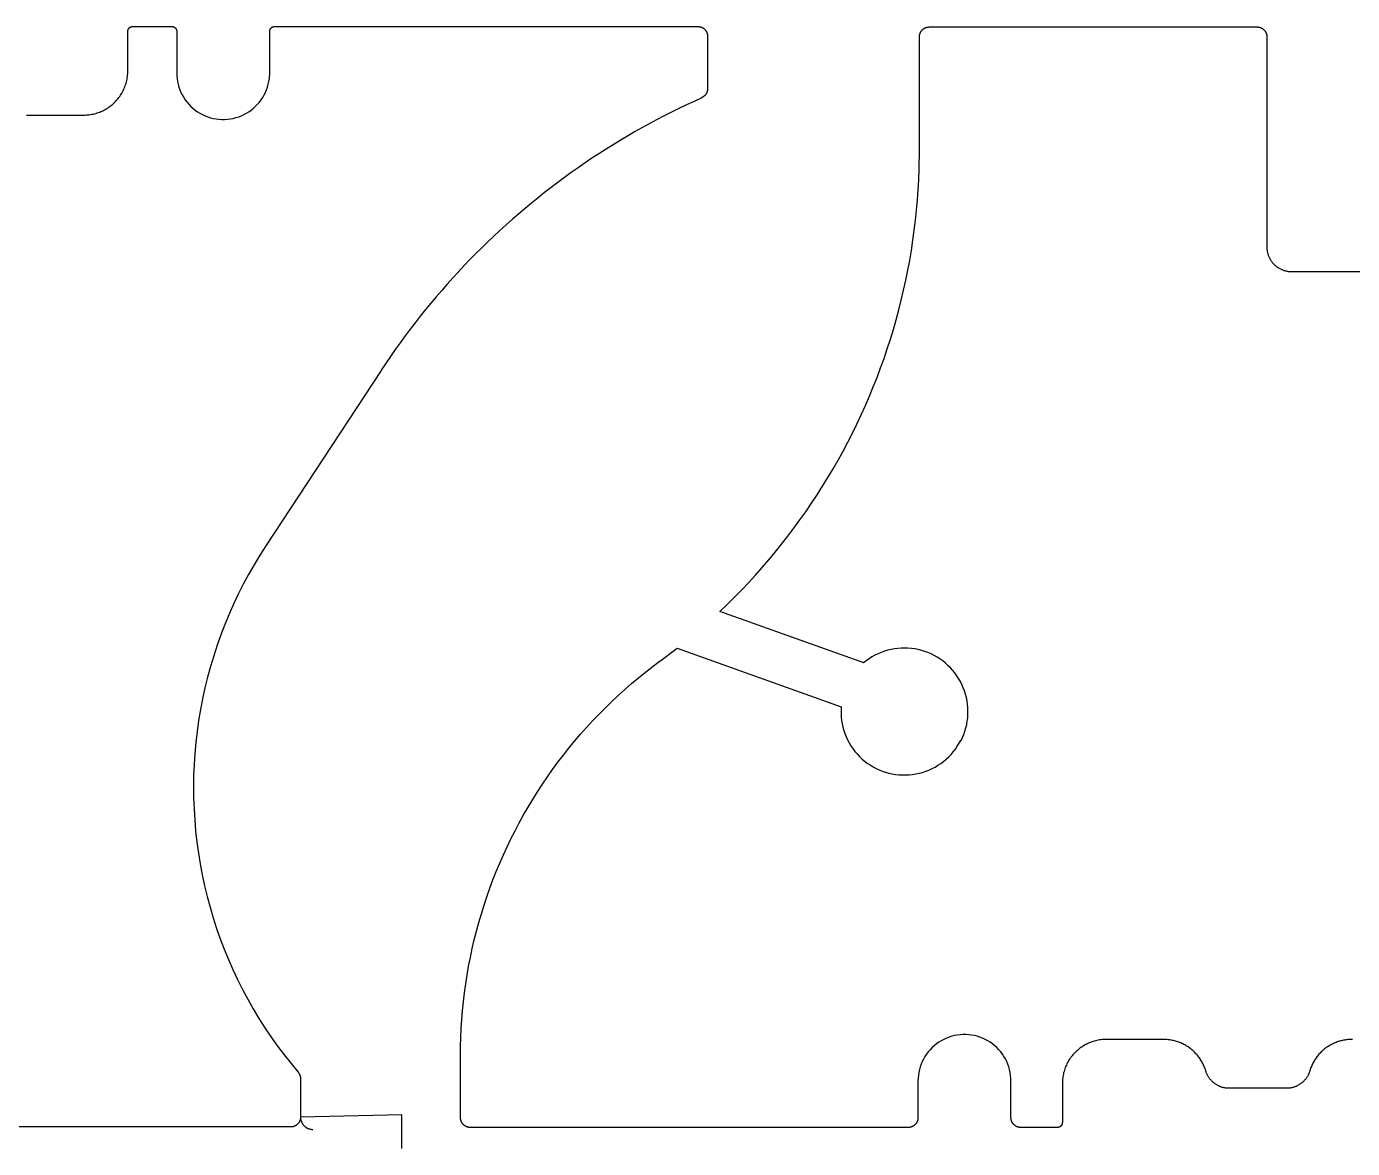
# Model space of a CAD drawing. Extents: x 15 to 3256, y 15 to 486.
# Drawn here: x 724.1 to 995.1, y 256.4 to 485.8 of the extents above; entities that cross this region are included whole.
import ezdxf

# ---------------------------------------------------------------- set-up
doc = ezdxf.new("R2010")
doc.units = 0

msp = doc.modelspace()

# ---------------------------------------------------------------- linework, layer by layer
at = {"layer": 'Layer 0', "color": 1}
for p, q in [((745.799988, 485.800018), (753.799988, 485.800018)), ((774.799988, 485.800018), (861.299988, 485.800018)), ((908.600037, 485.700012), (975.600037, 485.700012)), ((744.799988, 476.700012), (744.799988, 484.800018)), ((754.799988, 484.800018), (754.799988, 476.300018)), ((773.799988, 476.300018), (773.799988, 484.800018)), ((863.299988, 483.800018), (863.299988, 473.100006)), ((906.600037, 460.700012), (906.600037, 483.700012)), ((977.600037, 483.700012), (977.600037, 440.700012)), ((724.100037, 467.700012), (735.799988, 467.700012)), ((982.600037, 435.700012), (1024.599976, 435.700012)), ((796.600037, 415.5), (773, 379.600006)), ((895.200012, 355.700012), (865.799988, 366.200012)), ((853.5, 356), (857.100037, 358.700012)), ((857.100037, 358.700012), (890.600037, 346.700012)), ((956.5, 278.700012), (944.799988, 278.700012)), ((812.799988, 262.700012), (812.799988, 275.399994)), ((780.100037, 270.700012), (780.100037, 262.800018)), ((906.299988, 270.200012), (906.299988, 262.700012)), ((925.299988, 262.700012), (925.299988, 270.200012)), ((935.799988, 269.700012), (935.799988, 261.700012)), ((981.600037, 268.700012), (969.900024, 268.700012)), ((800.799988, 263.300018), (780.100037, 262.800018)), ((800.799988, 256.399994), (800.799988, 263.300018)), ((778.100037, 260.800018), (630.100037, 260.800018)), ((904.299988, 260.700012), (814.799988, 260.700012)), ((934.799988, 260.700012), (927.299988, 260.700012))]:
    msp.add_line(p, q, dxfattribs=at)
for points in [[(744.799988, 484.800018), (744.800476, 484.830811), (744.80188, 484.861572), (744.80426, 484.892273), (744.807556, 484.922913), (744.811829, 484.9534), (744.817017, 484.983765), (744.82312, 485.013947), (744.8302, 485.043945), (744.838135, 485.073669), (744.847046, 485.10318), (744.856812, 485.132385), (744.867493, 485.161255), (744.879089, 485.189789), (744.891541, 485.217987), (744.904846, 485.245758), (744.918945, 485.273102), (744.93396, 485.300018), (744.949768, 485.326447), (744.96637, 485.352386), (744.983765, 485.377777), (745.001953, 485.402649), (745.020935, 485.426941), (745.040588, 485.450623), (745.060974, 485.473724), (745.082092, 485.496155), (745.103882, 485.517944), (745.126282, 485.539032), (745.149353, 485.559418), (745.173035, 485.579102), (745.197327, 485.598022), (745.222229, 485.616211), (745.24762, 485.633606), (745.27356, 485.650238), (745.299988, 485.666046), (745.326904, 485.68103), (745.354248, 485.69519), (745.382019, 485.708496), (745.410217, 485.720917), (745.438721, 485.732483), (745.467651, 485.743164), (745.496826, 485.75296), (745.526306, 485.761841), (745.556091, 485.769806), (745.58606, 485.776855), (745.616211, 485.78299), (745.646606, 485.788177), (745.677124, 485.79245), (745.707703, 485.795746), (745.738403, 485.798126), (745.799988, 485.800018)], [(753.799988, 485.800018), (753.83075, 485.79953), (753.861511, 485.798126), (753.892212, 485.795746), (753.922791, 485.79245), (753.953308, 485.788208), (753.983643, 485.78302), (754.013794, 485.776886), (754.043762, 485.769867), (754.073486, 485.761902), (754.102966, 485.753021), (754.132141, 485.743256), (754.161011, 485.732574), (754.189514, 485.721039), (754.217712, 485.708588), (754.245483, 485.695313), (754.272827, 485.681183), (754.299683, 485.666199), (754.326111, 485.650421), (754.352051, 485.63382), (754.377441, 485.616455), (754.402283, 485.598297), (754.426575, 485.579376), (754.450256, 485.559723), (754.473328, 485.539337), (754.495789, 485.51828), (754.517517, 485.496521), (754.538635, 485.474121), (754.559021, 485.45105), (754.578735, 485.427399), (754.597656, 485.403137), (754.615845, 485.378296), (754.63324, 485.352905), (754.649841, 485.326996), (754.665649, 485.300598), (754.680664, 485.273712), (754.694824, 485.246399), (754.70813, 485.218628), (754.720581, 485.190491), (754.732178, 485.161987), (754.742859, 485.133118), (754.752686, 485.103943), (754.761597, 485.074493), (754.769592, 485.044769), (754.776672, 485.014801), (754.782776, 484.98465), (754.788025, 484.954315), (754.792297, 484.923828), (754.795654, 484.893219), (754.798035, 484.862549), (754.799988, 484.801025)], [(773.799988, 484.800018), (773.800476, 484.830811), (773.80188, 484.861572), (773.80426, 484.892273), (773.807556, 484.922913), (773.811829, 484.9534), (773.817017, 484.983765), (773.82312, 485.013947), (773.8302, 485.043945), (773.838135, 485.073669), (773.847046, 485.10318), (773.856812, 485.132385), (773.867493, 485.161255), (773.879089, 485.189789), (773.891541, 485.217987), (773.904846, 485.245758), (773.918945, 485.273102), (773.93396, 485.300018), (773.949768, 485.326447), (773.96637, 485.352386), (773.983765, 485.377777), (774.001953, 485.402649), (774.020935, 485.426941), (774.040588, 485.450623), (774.060974, 485.473724), (774.082092, 485.496155), (774.103882, 485.517944), (774.126282, 485.539032), (774.149353, 485.559418), (774.173035, 485.579102), (774.197327, 485.598022), (774.222229, 485.616211), (774.24762, 485.633606), (774.27356, 485.650238), (774.299988, 485.666046), (774.326904, 485.68103), (774.354248, 485.69519), (774.382019, 485.708496), (774.410217, 485.720917), (774.438721, 485.732483), (774.467651, 485.743164), (774.496826, 485.75296), (774.526306, 485.761841), (774.556091, 485.769806), (774.58606, 485.776855), (774.616211, 485.78299), (774.646606, 485.788177), (774.677124, 485.79245), (774.707703, 485.795746), (774.738403, 485.798126), (774.799988, 485.800018)], [(861.299988, 485.800018), (861.361511, 485.799072), (861.423035, 485.796234), (861.484436, 485.791504), (861.545593, 485.784882), (861.606567, 485.776367), (861.667236, 485.766022), (861.7276, 485.753784), (861.787537, 485.739685), (861.846985, 485.723755), (861.905945, 485.706024), (861.964294, 485.686462), (862.022034, 485.665131), (862.079102, 485.642029), (862.135376, 485.617188), (862.190918, 485.590607), (862.245605, 485.562347), (862.299377, 485.53241), (862.352234, 485.500824), (862.404114, 485.467651), (862.454895, 485.432861), (862.504578, 485.396545), (862.553162, 485.358734), (862.600525, 485.319427), (862.646667, 485.278687), (862.691528, 485.236542), (862.735107, 485.193024), (862.777283, 485.148193), (862.818054, 485.102081), (862.857422, 485.054749), (862.895325, 485.006226), (862.931702, 484.956573), (862.966492, 484.905792), (862.999756, 484.854004), (863.031372, 484.801178), (863.06134, 484.747437), (863.089661, 484.69278), (863.116333, 484.637268), (863.141235, 484.580963), (863.164368, 484.523926), (863.185791, 484.466217), (863.205383, 484.407867), (863.223206, 484.348938), (863.239197, 484.28949), (863.253296, 484.229584), (863.265625, 484.16925), (863.276062, 484.108582), (863.284607, 484.047638), (863.29126, 483.98645), (863.296082, 483.925079), (863.299988, 483.802032)], [(906.600037, 483.700012), (906.601013, 483.761597), (906.603821, 483.82312), (906.608582, 483.884552), (906.615173, 483.945801), (906.623718, 484.006805), (906.634094, 484.067505), (906.646362, 484.127869), (906.660461, 484.187836), (906.676392, 484.247345), (906.694153, 484.306305), (906.713745, 484.364716), (906.735107, 484.422485), (906.75824, 484.479584), (906.783081, 484.535919), (906.809692, 484.591492), (906.838013, 484.64621), (906.867981, 484.700012), (906.899597, 484.752869), (906.9328, 484.804749), (906.967651, 484.85556), (907.004028, 484.905273), (907.04187, 484.953857), (907.081238, 485.001251), (907.122009, 485.047394), (907.164185, 485.092285), (907.207764, 485.135834), (907.252625, 485.17804), (907.298828, 485.218811), (907.346191, 485.258179), (907.394775, 485.296051), (907.444458, 485.332397), (907.4953, 485.367218), (907.54718, 485.400452), (907.600037, 485.432068), (907.65387, 485.462036), (907.708557, 485.490326), (907.764099, 485.516937), (907.820435, 485.541809), (907.877563, 485.564941), (907.935303, 485.586334), (907.993713, 485.605896), (908.052734, 485.623657), (908.112183, 485.639618), (908.17218, 485.653717), (908.232544, 485.665955), (908.293274, 485.676331), (908.354248, 485.684845), (908.415466, 485.691467), (908.476929, 485.696228), (908.600037, 485.700012)], [(975.600037, 485.700012), (975.66156, 485.699066), (975.723083, 485.696228), (975.784485, 485.691498), (975.845642, 485.684875), (975.906616, 485.676361), (975.967285, 485.666016), (976.027649, 485.653778), (976.087585, 485.639679), (976.147034, 485.623749), (976.205994, 485.606018), (976.264343, 485.586456), (976.322083, 485.565125), (976.37915, 485.542023), (976.435425, 485.517181), (976.490967, 485.490601), (976.545654, 485.462341), (976.599426, 485.432404), (976.652283, 485.400818), (976.704163, 485.367645), (976.754944, 485.332855), (976.804626, 485.296539), (976.85321, 485.258728), (976.900574, 485.219421), (976.946716, 485.17868), (976.991577, 485.136536), (977.035156, 485.093018), (977.077332, 485.048187), (977.118103, 485.002075), (977.157471, 484.954742), (977.195374, 484.906219), (977.23175, 484.856567), (977.266541, 484.805786), (977.299805, 484.753998), (977.331421, 484.701172), (977.361389, 484.64743), (977.389709, 484.592773), (977.416382, 484.537262), (977.441284, 484.480957), (977.464417, 484.42392), (977.48584, 484.366211), (977.505432, 484.307861), (977.523254, 484.248932), (977.539246, 484.189484), (977.553345, 484.129578), (977.565674, 484.069244), (977.576111, 484.008575), (977.584656, 483.947632), (977.591309, 483.886444), (977.59613, 483.825073), (977.600037, 483.702026)], [(735.799988, 467.700012), (736.077332, 467.704285), (736.35437, 467.717102), (736.63092, 467.738464), (736.906677, 467.768311), (737.181396, 467.806671), (737.454773, 467.853455), (737.726563, 467.90863), (737.996582, 467.972198), (738.264465, 468.044006), (738.530029, 468.124054), (738.79303, 468.21228), (739.053162, 468.308533), (739.310181, 468.41275), (739.563904, 468.524872), (739.814026, 468.644714), (740.060303, 468.772247), (740.302612, 468.907288), (740.540588, 469.049744), (740.774048, 469.199432), (741.002808, 469.356293), (741.226685, 469.520081), (741.445313, 469.690735), (741.65863, 469.868011), (741.866394, 470.051788), (742.068359, 470.241882), (742.264404, 470.43811), (742.454285, 470.640259), (742.637817, 470.848206), (742.814941, 471.061676), (742.985352, 471.280518), (743.148926, 471.504517), (743.305542, 471.733429), (743.455017, 471.967072), (743.597229, 472.2052), (743.731995, 472.447601), (743.859314, 472.694061), (743.978882, 472.944305), (744.090759, 473.19812), (744.194702, 473.455261), (744.29071, 473.715485), (744.378662, 473.978546), (744.458435, 474.244171), (744.530029, 474.512146), (744.593262, 474.782196), (744.648193, 475.054077), (744.694702, 475.327515), (744.732788, 475.602234), (744.76239, 475.878021), (744.783447, 476.154602), (744.799988, 476.709015)], [(754.799988, 476.300018), (754.817993, 475.714996), (754.872009, 475.132202), (754.961853, 474.553833), (755.087097, 473.982117), (755.247314, 473.419189), (755.441895, 472.867188), (755.670105, 472.328217), (755.931091, 471.804321), (756.223816, 471.297485), (756.54718, 470.809631), (756.900024, 470.342651), (757.280884, 469.898254), (757.688477, 469.478149), (758.121094, 469.083984), (758.577209, 468.717163), (759.054993, 468.37915), (759.552734, 468.071198), (760.068481, 467.794464), (760.600281, 467.550049), (761.146118, 467.338806), (761.703918, 467.161621), (762.271606, 467.019073), (762.846985, 466.911804), (763.427856, 466.840118), (764.012085, 466.804382), (764.597351, 466.804688), (765.181519, 466.841003), (765.762329, 466.913239), (766.337585, 467.021118), (766.905151, 467.164185), (767.462769, 467.341949), (768.008423, 467.553741), (768.539978, 467.798706), (769.05542, 468.075928), (769.552856, 468.384369), (770.030334, 468.72287), (770.486084, 469.090149), (770.918335, 469.484772), (771.325439, 469.905243), (771.705872, 470.350006), (772.058228, 470.817383), (772.381165, 471.305542), (772.67334, 471.812653), (772.933838, 472.336792), (773.161499, 472.876007), (773.35553, 473.428192), (773.515198, 473.991272), (773.639832, 474.563141), (773.729065, 475.141571), (773.799988, 476.309509)], [(863.299988, 473.10202), (863.2995, 473.056), (863.297974, 473.01004), (863.295349, 472.964081), (863.291687, 472.918243), (863.286987, 472.872467), (863.28125, 472.826813), (863.274414, 472.781311), (863.266602, 472.735962), (863.25769, 472.690826), (863.247742, 472.645905), (863.236816, 472.601227), (863.224792, 472.556793), (863.211792, 472.512665), (863.197815, 472.468842), (863.182739, 472.425354), (863.166748, 472.382233), (863.149719, 472.339478), (863.131775, 472.297119), (863.112793, 472.255188), (863.092896, 472.213715), (863.072021, 472.172699), (863.050232, 472.132202), (863.027527, 472.092194), (863.003845, 472.052704), (862.979309, 472.013794), (862.953918, 471.975464), (862.927612, 471.937714), (862.900391, 471.900574), (862.872375, 471.864075), (862.843567, 471.828247), (862.813904, 471.79306), (862.783447, 471.758575), (862.752197, 471.724823), (862.720154, 471.691772), (862.687378, 471.659485), (862.65387, 471.62796), (862.61969, 471.597198), (862.584717, 471.56723), (862.549133, 471.538086), (862.512878, 471.509766), (862.476013, 471.482269), (862.438477, 471.455658), (862.40033, 471.429901), (862.361633, 471.405029), (862.322327, 471.381073), (862.282532, 471.358002), (862.242188, 471.335846), (862.201355, 471.314636), (862.160095, 471.294403), (862.076111, 471.256744)], [(862.100037, 471.199982), (860.54303, 470.495178), (858.994019, 469.773041), (857.453186, 469.03363), (855.920715, 468.277039), (854.39679, 467.503387), (852.881592, 466.712738), (851.375305, 465.905243), (849.878113, 465.080933), (848.39032, 464.23996), (846.911926, 463.382416), (845.443237, 462.508423), (843.984436, 461.618042), (842.535645, 460.711456), (841.097046, 459.788696), (839.668884, 458.849945), (838.251282, 457.895294), (836.844421, 456.924866), (835.448547, 455.938782), (834.063721, 454.937164), (832.690186, 453.920135), (831.328125, 452.887817), (829.977661, 451.840332), (828.638977, 450.777832), (827.312256, 449.70047), (825.997681, 448.608307), (824.695374, 447.501556), (823.405518, 446.38031), (822.128235, 445.24472), (820.86377, 444.09494), (819.612183, 442.931091), (818.373718, 441.753357), (817.148499, 440.561829), (815.936646, 439.35672), (814.738281, 438.138123), (813.55365, 436.906189), (812.382874, 435.661133), (811.226074, 434.403076), (810.083435, 433.132141), (808.955017, 431.848541), (807.841003, 430.552399), (806.741577, 429.243927), (805.65686, 427.923218), (804.586914, 426.590485), (803.531921, 425.24588), (802.492065, 423.889557), (801.467407, 422.521698), (800.458069, 421.142487), (799.464233, 419.752106), (798.486023, 418.350677), (796.576721, 415.51535)], [(865.799927, 366.199921), (867.298401, 367.63562), (868.773743, 369.095062), (870.225647, 370.57785), (871.653687, 372.083618), (873.057495, 373.611969), (874.436707, 375.162567), (875.791016, 376.734955), (877.120117, 378.328766), (878.423523, 379.943573), (879.70105, 381.57901), (880.952332, 383.234589), (882.176941, 384.909973), (883.374756, 386.604645), (884.545288, 388.318237), (885.688354, 390.050293), (886.80365, 391.800385), (887.890869, 393.568024), (888.949707, 395.352814), (889.979919, 397.154266), (890.981323, 398.971924), (891.953491, 400.805328), (892.896362, 402.654022), (893.809509, 404.517548), (894.692871, 406.395386), (895.546143, 408.287109), (896.36908, 410.192169), (897.16156, 412.110168), (897.923279, 414.040527), (898.654114, 415.982819), (899.353882, 417.936523), (900.022339, 419.901154), (900.659363, 421.87619), (901.264771, 423.861145), (901.83844, 425.85553), (902.380249, 427.858795), (902.889954, 429.870453), (903.367493, 431.890015), (903.812744, 433.916901), (904.225647, 435.950653), (904.605957, 437.990753), (904.953674, 440.036652), (905.268738, 442.08783), (905.550964, 444.143799), (905.800415, 446.203979), (906.016907, 448.267914), (906.200439, 450.334991), (906.350952, 452.404785), (906.468384, 454.476685), (906.552795, 456.550201), (906.622192, 460.699951)], [(977.600037, 440.700012), (977.602417, 440.546051), (977.609497, 440.392212), (977.621338, 440.238678), (977.637939, 440.085571), (977.65918, 439.933044), (977.685181, 439.781281), (977.71582, 439.630341), (977.751038, 439.480438), (977.790894, 439.331696), (977.835327, 439.184265), (977.884277, 439.038239), (977.937683, 438.893799), (977.995483, 438.751099), (978.057678, 438.610199), (978.124207, 438.471313), (978.194946, 438.334534), (978.269897, 438.200012), (978.348938, 438.067841), (978.432007, 437.938202), (978.519043, 437.811157), (978.609924, 437.686859), (978.704651, 437.565399), (978.802979, 437.44693), (978.904968, 437.331543), (979.010498, 437.21936), (979.119385, 437.110443), (979.231567, 437.004974), (979.346924, 436.902985), (979.465393, 436.804626), (979.586853, 436.70993), (979.711182, 436.619019), (979.838196, 436.532013), (979.967896, 436.448944), (980.100037, 436.369904), (980.234558, 436.294952), (980.371338, 436.224213), (980.510254, 436.157684), (980.651123, 436.09549), (980.793823, 436.037659), (980.938232, 435.984253), (981.08429, 435.935303), (981.231689, 435.8909), (981.380432, 435.851044), (981.530334, 435.815765), (981.681274, 435.785156), (981.833069, 435.759186), (981.985596, 435.737915), (982.138672, 435.721344), (982.292236, 435.709503), (982.600037, 435.700012)], [(773, 379.599945), (771.779541, 377.690063), (770.607544, 375.750031), (769.484802, 373.781097), (768.411987, 371.784485), (767.389832, 369.761505), (766.418945, 367.713409), (765.5, 365.641541), (764.633484, 363.54715), (763.820007, 361.43158), (763.06012, 359.296234), (762.354187, 357.142395), (761.702759, 354.971466), (761.106262, 352.784821), (760.565002, 350.583832), (760.079346, 348.369904), (759.649597, 346.14447), (759.276123, 343.908905), (758.958984, 341.664642), (758.698547, 339.413086), (758.494873, 337.155701), (758.348083, 334.893921), (758.258362, 332.62912), (758.225708, 330.362823), (758.250183, 328.096375), (758.331726, 325.831299), (758.470276, 323.56897), (758.665771, 321.310883), (758.918091, 319.058411), (759.227051, 316.813019), (759.592468, 314.576111), (760.01416, 312.349121), (760.491821, 310.133453), (761.025085, 307.930542), (761.613708, 305.74173), (762.257263, 303.568451), (762.955322, 301.412079), (763.70752, 299.273987), (764.513306, 297.155518), (765.372253, 295.058014), (766.283752, 292.982788), (767.247192, 290.931213), (768.262024, 288.904541), (769.327576, 286.904083), (770.443176, 284.931091), (771.608154, 282.986816), (772.821716, 281.07251), (774.08313, 279.189392), (775.391541, 277.338623), (776.746155, 275.521423), (779.590698, 271.992096)], [(915.100037, 339.800018), (915.399536, 340.430084), (915.664795, 341.075256), (915.895142, 341.733734), (916.089844, 342.403625), (916.248413, 343.082977), (916.3703, 343.769836), (916.455261, 344.46225), (916.502991, 345.158234), (916.513306, 345.855743), (916.486267, 346.552826), (916.421936, 347.247467), (916.320435, 347.937622), (916.182129, 348.621399), (916.007385, 349.296753), (915.796692, 349.961761), (915.550659, 350.614563), (915.27002, 351.253204), (914.955505, 351.875916), (914.608154, 352.480865), (914.228821, 353.066345), (913.818726, 353.630646), (913.378906, 354.17218), (912.910767, 354.689362), (912.415527, 355.180695), (911.894714, 355.644806), (911.349792, 356.080353), (910.782288, 356.486053), (910.193848, 356.860779), (909.586243, 357.20343), (908.96106, 357.513), (908.320251, 357.788666), (907.665588, 358.029602), (906.998901, 358.235077), (906.322205, 358.404572), (905.63739, 358.537537), (904.946472, 358.633606), (904.251343, 358.692535), (903.554077, 358.714142), (902.856628, 358.698334), (902.161072, 358.645203), (901.46936, 358.55484), (900.783447, 358.427582), (900.105347, 358.263733), (899.437012, 358.063782), (898.780334, 357.828308), (898.137268, 357.557983), (897.509583, 357.253601), (896.899109, 356.915985), (896.307556, 356.546173), (895.188171, 355.714203)], [(812.800049, 275.399994), (812.815063, 277.236969), (812.863831, 279.073364), (812.94635, 280.908539), (813.062561, 282.741913), (813.212402, 284.572815), (813.395874, 286.400665), (813.612915, 288.224854), (813.863403, 290.044739), (814.147278, 291.859711), (814.464417, 293.669159), (814.814758, 295.472473), (815.198181, 297.269043), (815.614563, 299.058289), (816.063721, 300.839569), (816.545532, 302.612305), (817.059814, 304.375885), (817.606384, 306.12973), (818.18512, 307.87323), (818.795776, 309.605804), (819.43811, 311.326843), (820.112, 313.035828), (820.817139, 314.732147), (821.553345, 316.415222), (822.320374, 318.084473), (823.117859, 319.739349), (823.945679, 321.379333), (824.803467, 323.003784), (825.690918, 324.612244), (826.607788, 326.204102), (827.553772, 327.77887), (828.528442, 329.335999), (829.531616, 330.874939), (830.562927, 332.395203), (831.621887, 333.896271), (832.708313, 335.377625), (833.821777, 336.838776), (834.961853, 338.279236), (836.128235, 339.698486), (837.320435, 341.096069), (838.538147, 342.471558), (839.780945, 343.824402), (841.04834, 345.154205), (842.339966, 346.46051), (843.655396, 347.742859), (844.994141, 349.000824), (846.355774, 350.233978), (847.739807, 351.441925), (849.145813, 352.624237), (850.573242, 353.780548), (853.490295, 356.013184)], [(890.600037, 346.700012), (890.56488, 346.003693), (890.567322, 345.306519), (890.6073, 344.610474), (890.684692, 343.917572), (890.799316, 343.229889), (890.950806, 342.549347), (891.138733, 341.87796), (891.362549, 341.217651), (891.621643, 340.570374), (891.915161, 339.938019), (892.242371, 339.322357), (892.602234, 338.72522), (892.993774, 338.148346), (893.415771, 337.593384), (893.867065, 337.061951), (894.346313, 336.555634), (894.852173, 336.075836), (895.383118, 335.623993), (895.937683, 335.201416), (896.51416, 334.809326), (897.110901, 334.448822), (897.726257, 334.121033), (898.358276, 333.826813), (899.00531, 333.567108), (899.665344, 333.342621), (900.336548, 333.153992), (901.016968, 333.001831), (901.704529, 332.886505), (902.397339, 332.80838), (903.093323, 332.7677), (903.790527, 332.764587), (904.486877, 332.799011), (905.180298, 332.870911), (905.868896, 332.980042), (906.550659, 333.126099), (907.223511, 333.308685), (907.885559, 333.527222), (908.534851, 333.781128), (909.169556, 334.069641), (909.787781, 334.391907), (910.387756, 334.747009), (910.967712, 335.133911), (911.526062, 335.551514), (912.061035, 335.998566), (912.571167, 336.473785), (913.054932, 336.9758), (913.510986, 337.503143), (913.937988, 338.05426), (914.334656, 338.627625), (915.032654, 339.834259)], [(925.299988, 270.209503), (925.281372, 270.794128), (925.226868, 271.376495), (925.136597, 271.954407), (925.010925, 272.525665), (924.850342, 273.088104), (924.655457, 273.639618), (924.427002, 274.17807), (924.165833, 274.701447), (923.872925, 275.207764), (923.549438, 275.695099), (923.196594, 276.161591), (922.815674, 276.605469), (922.408203, 277.025085), (921.975647, 277.418823), (921.519653, 277.785217), (921.042053, 278.122833), (920.544495, 278.43042), (920.028992, 278.706787), (919.497498, 278.950928), (918.951904, 279.161896), (918.394409, 279.338867), (917.827087, 279.481232), (917.252075, 279.588379), (916.671509, 279.659943), (916.087708, 279.695648), (915.502808, 279.695374), (914.919006, 279.659088), (914.338562, 279.586914), (913.763611, 279.479187), (913.196411, 279.336273), (912.639099, 279.158752), (912.09375, 278.947235), (911.5625, 278.702576), (911.047241, 278.425659), (910.550049, 278.117584), (910.072754, 277.77948), (909.617126, 277.412659), (909.184998, 277.018494), (908.777893, 276.59848), (908.397461, 276.154205), (908.045044, 275.687347), (907.722046, 275.199707), (907.429688, 274.693085), (907.169006, 274.169464), (906.941101, 273.630768), (906.746765, 273.079071), (906.586731, 272.516479), (906.46167, 271.945099), (906.371948, 271.367096), (906.299988, 270.200012)], [(944.799988, 278.700012), (944.522827, 278.69574), (944.245911, 278.682953), (943.969543, 278.661621), (943.69397, 278.631805), (943.419434, 278.593506), (943.14624, 278.546783), (942.874573, 278.491638), (942.604736, 278.428192), (942.337036, 278.356445), (942.071594, 278.276489), (941.808777, 278.188385), (941.548828, 278.092255), (941.291931, 277.988159), (941.03833, 277.87619), (940.78833, 277.75647), (940.542114, 277.62912), (940.299988, 277.494232), (940.062073, 277.351959), (939.828674, 277.202423), (939.600037, 277.045776), (939.376282, 276.882172), (939.157654, 276.711731), (938.944397, 276.534668), (938.736755, 276.351105), (938.53479, 276.161224), (938.338806, 275.96521), (938.148926, 275.763275), (937.965332, 275.555573), (937.788269, 275.342316), (937.617859, 275.123718), (937.454224, 274.899994), (937.297546, 274.671295), (937.14801, 274.437897), (937.005737, 274.200012), (936.870911, 273.957855), (936.74353, 273.71167), (936.623779, 273.46167), (936.511841, 273.208099), (936.407715, 272.951202), (936.311584, 272.691223), (936.223511, 272.428406), (936.143555, 272.162994), (936.071838, 271.895233), (936.008362, 271.625427), (935.953247, 271.35376), (935.906494, 271.080536), (935.868225, 270.80603), (935.838379, 270.530426), (935.817078, 270.254059), (935.799988, 269.700012)], [(965.100037, 272.300018), (965.032227, 272.514526), (964.959106, 272.727295), (964.880615, 272.938171), (964.796936, 273.147034), (964.708008, 273.353699), (964.613953, 273.558075), (964.514771, 273.76004), (964.410583, 273.959473), (964.301453, 274.156219), (964.187439, 274.350189), (964.068542, 274.541229), (963.944946, 274.729218), (963.816711, 274.914063), (963.683838, 275.095642), (963.546448, 275.273834), (963.404663, 275.448547), (963.258545, 275.619629), (963.108215, 275.787018), (962.953735, 275.950592), (962.795166, 276.110229), (962.63269, 276.265869), (962.46637, 276.417358), (962.296265, 276.564667), (962.122559, 276.707642), (961.945313, 276.846252), (961.764648, 276.980347), (961.580688, 277.109894), (961.393555, 277.234802), (961.203369, 277.35498), (961.010193, 277.470337), (960.814209, 277.580841), (960.61554, 277.686401), (960.414246, 277.786957), (960.21051, 277.882446), (960.004456, 277.972778), (959.796204, 278.057953), (959.585876, 278.137848), (959.373596, 278.212494), (959.159546, 278.281769), (958.943848, 278.345673), (958.726563, 278.404175), (958.507935, 278.457184), (958.287964, 278.50473), (958.066956, 278.546722), (957.84491, 278.583191), (957.62207, 278.614105), (957.398499, 278.639404), (957.174377, 278.659088), (956.949829, 278.673157), (956.5, 278.684418)], [(995.099976, 278.700012), (994.87262, 278.699677), (994.645325, 278.693573), (994.418274, 278.681763), (994.191589, 278.664215), (993.965454, 278.64093), (993.739929, 278.611938), (993.515259, 278.577271), (993.291504, 278.536926), (993.068848, 278.490967), (992.847412, 278.439392), (992.62738, 278.382233), (992.408813, 278.319519), (992.191895, 278.251312), (991.976807, 278.177673), (991.763672, 278.098602), (991.552551, 278.014191), (991.343628, 277.924438), (991.137085, 277.829468), (990.932983, 277.729309), (990.731445, 277.624023), (990.532654, 277.513672), (990.336731, 277.398346), (990.143799, 277.278107), (989.953918, 277.153015), (989.767273, 277.023193), (989.583984, 276.888672), (989.404114, 276.749573), (989.227844, 276.605988), (989.055237, 276.458008), (988.886475, 276.305695), (988.721558, 276.14917), (988.560669, 275.988525), (988.40387, 275.823853), (988.251282, 275.655304), (988.103027, 275.482941), (987.959167, 275.306885), (987.819824, 275.127258), (987.684998, 274.944153), (987.554871, 274.757721), (987.429504, 274.568054), (987.30896, 274.375305), (987.193298, 274.179535), (987.082642, 273.980927), (986.977051, 273.779572), (986.876587, 273.575623), (986.78125, 273.369202), (986.691223, 273.160431), (986.606445, 272.949463), (986.527039, 272.73642), (986.384521, 272.304688)], [(779.599976, 272), (779.618042, 271.978912), (779.635742, 271.95755), (779.653198, 271.935944), (779.670288, 271.914124), (779.687134, 271.892059), (779.703674, 271.869751), (779.719849, 271.847198), (779.735718, 271.824432), (779.751282, 271.801453), (779.766541, 271.778259), (779.781433, 271.754852), (779.796021, 271.731262), (779.810303, 271.707428), (779.824219, 271.683411), (779.837769, 271.65921), (779.851013, 271.634827), (779.863892, 271.61026), (779.876465, 271.58551), (779.888672, 271.560577), (779.900513, 271.535492), (779.912048, 271.510223), (779.923218, 271.484802), (779.93396, 271.459259), (779.944397, 271.433533), (779.954529, 271.407684), (779.964233, 271.381683), (779.973572, 271.35553), (779.982544, 271.329285), (779.99115, 271.302887), (779.99939, 271.276398), (780.007263, 271.249786), (780.014771, 271.223053), (780.021912, 271.196228), (780.028625, 271.169312), (780.035034, 271.142303), (780.041016, 271.115204), (780.046631, 271.088043), (780.05188, 271.060791), (780.056702, 271.033447), (780.061218, 271.006073), (780.065308, 270.978607), (780.06897, 270.951111), (780.072327, 270.923553), (780.075256, 270.895966), (780.077759, 270.868317), (780.079956, 270.840637), (780.081726, 270.812958), (780.08313, 270.785217), (780.084106, 270.757507), (780.0849, 270.701996)], [(969.900024, 268.700012), (969.773865, 268.701599), (969.647766, 268.70639), (969.521851, 268.714325), (969.396179, 268.725464), (969.270813, 268.739746), (969.145874, 268.757202), (969.021362, 268.777832), (968.897461, 268.801544), (968.77417, 268.82843), (968.651611, 268.858368), (968.529846, 268.891418), (968.408936, 268.927521), (968.289001, 268.966675), (968.170044, 269.00882), (968.052246, 269.053955), (967.935608, 269.102081), (967.82019, 269.153107), (967.706177, 269.207031), (967.593506, 269.263824), (967.4823, 269.323425), (967.37262, 269.385834), (967.264526, 269.450989), (967.158203, 269.518829), (967.053528, 269.589355), (966.950745, 269.662476), (966.849792, 269.73819), (966.750793, 269.816406), (966.653809, 269.897095), (966.558899, 269.980225), (966.466064, 270.065735), (966.375488, 270.153534), (966.287109, 270.243591), (966.20105, 270.335846), (966.11731, 270.430267), (966.036011, 270.526764), (965.957214, 270.625244), (965.880859, 270.725739), (965.807068, 270.828094), (965.735962, 270.932281), (965.667419, 271.038239), (965.601624, 271.145874), (965.538513, 271.255157), (965.47821, 271.365997), (965.420715, 271.478302), (965.366089, 271.592041), (965.314331, 271.707092), (965.265503, 271.823456), (965.219666, 271.940979), (965.176758, 272.059662), (965.100037, 272.300018)], [(986.400024, 272.300018), (986.363159, 272.179352), (986.323303, 272.059631), (986.280396, 271.940979), (986.234497, 271.823456), (986.18573, 271.707092), (986.133972, 271.592041), (986.079346, 271.478302), (986.021851, 271.365967), (985.961548, 271.255157), (985.898438, 271.145874), (985.832642, 271.038239), (985.764099, 270.932281), (985.692932, 270.828094), (985.619202, 270.725739), (985.542847, 270.625244), (985.46405, 270.526733), (985.382751, 270.430267), (985.299011, 270.335846), (985.212952, 270.243591), (985.124573, 270.153534), (985.033997, 270.065735), (984.941162, 269.980225), (984.846252, 269.897095), (984.749268, 269.816406), (984.650269, 269.73819), (984.549316, 269.662476), (984.446533, 269.589355), (984.341858, 269.518829), (984.235535, 269.450989), (984.127441, 269.385834), (984.017761, 269.323425), (983.906616, 269.263824), (983.793945, 269.207031), (983.679871, 269.153107), (983.564453, 269.102081), (983.447815, 269.053955), (983.330017, 269.00882), (983.21106, 268.966675), (983.091125, 268.927521), (982.970215, 268.891418), (982.84845, 268.858368), (982.725891, 268.82843), (982.6026, 268.801544), (982.478699, 268.777832), (982.354187, 268.757202), (982.229248, 268.739746), (982.103882, 268.725464), (981.97821, 268.714325), (981.852295, 268.70639), (981.600037, 268.700012)], [(780.100037, 262.802032), (780.099121, 262.740387), (780.096375, 262.678833), (780.091675, 262.617371), (780.085083, 262.556091), (780.07666, 262.495026), (780.066284, 262.434265), (780.054077, 262.37384), (780.040039, 262.313843), (780.02417, 262.254303), (780.006409, 262.195251), (779.986877, 262.13681), (779.965515, 262.078979), (779.942444, 262.02182), (779.917603, 261.965424), (779.890991, 261.909821), (779.862732, 261.855042), (779.832764, 261.801178), (779.801147, 261.74826), (779.767944, 261.69635), (779.733154, 261.645477), (779.696777, 261.595703), (779.658936, 261.547058), (779.619568, 261.499634), (779.578796, 261.45343), (779.53656, 261.408478), (779.493042, 261.364868), (779.44812, 261.322632), (779.401978, 261.281799), (779.354553, 261.242401), (779.305969, 261.204498), (779.256226, 261.168091), (779.205383, 261.13324), (779.153503, 261.099945), (779.100647, 261.068298), (779.046753, 261.0383), (778.992065, 261.009949), (778.936462, 260.983307), (778.880066, 260.958405), (778.822937, 260.935242), (778.765137, 260.913849), (778.706726, 260.894257), (778.647705, 260.876465), (778.588196, 260.860504), (778.528198, 260.846375), (778.467773, 260.834106), (778.407043, 260.82373), (778.345947, 260.815186), (778.284668, 260.808563), (778.223267, 260.803802), (778.100037, 260.800018)], [(780.100037, 262.800018), (780.101196, 262.723022), (780.104797, 262.646118), (780.110718, 262.569336), (780.118958, 262.492798), (780.129639, 262.416534), (780.142578, 262.340637), (780.157898, 262.265198), (780.175537, 262.190247), (780.195496, 262.115875), (780.217651, 262.042145), (780.242126, 261.969147), (780.26886, 261.896912), (780.297791, 261.825562), (780.328857, 261.755127), (780.362122, 261.685669), (780.397522, 261.617279), (780.434998, 261.550018), (780.474487, 261.483948), (780.516052, 261.419098), (780.55957, 261.355591), (780.60498, 261.293427), (780.652344, 261.232697), (780.701538, 261.173462), (780.752502, 261.115784), (780.805237, 261.059692), (780.85968, 261.005249), (780.915771, 260.952484), (780.973511, 260.90152), (781.032715, 260.852325), (781.093445, 260.804993), (781.155579, 260.759521), (781.219116, 260.716003), (781.283936, 260.674469), (781.350037, 260.634949), (781.417297, 260.597504), (781.485657, 260.562103), (781.555115, 260.52887), (781.625549, 260.497742), (781.696899, 260.468842), (781.769165, 260.442139), (781.842163, 260.417664), (781.915894, 260.395447), (781.990234, 260.375519), (782.065186, 260.35791), (782.140686, 260.34259), (782.216553, 260.32962), (782.292786, 260.31897), (782.369385, 260.310669), (782.446106, 260.304749), (782.600037, 260.300018)], [(814.799988, 260.700012), (814.738403, 260.700958), (814.67688, 260.703796), (814.615479, 260.708557), (814.554199, 260.715179), (814.493225, 260.723694), (814.432495, 260.73407), (814.372131, 260.746307), (814.312134, 260.760406), (814.252686, 260.776367), (814.193665, 260.794128), (814.135254, 260.81369), (814.077515, 260.835083), (814.020386, 260.858215), (813.96405, 260.883087), (813.908508, 260.909698), (813.853821, 260.937988), (813.799988, 260.967957), (813.747131, 260.999573), (813.695251, 261.032806), (813.644409, 261.067627), (813.594727, 261.103973), (813.546143, 261.141846), (813.498779, 261.181213), (813.452576, 261.221985), (813.407715, 261.264191), (813.364136, 261.307739), (813.32196, 261.352631), (813.281189, 261.398773), (813.241821, 261.446167), (813.203979, 261.494751), (813.167603, 261.544464), (813.132813, 261.595276), (813.099548, 261.647156), (813.067932, 261.700012), (813.037964, 261.753815), (813.009644, 261.808533), (812.983032, 261.864105), (812.958191, 261.920441), (812.935059, 261.977539), (812.913696, 262.035309), (812.894104, 262.093719), (812.876343, 262.152679), (812.860413, 262.212189), (812.846313, 262.272156), (812.834045, 262.33252), (812.823669, 262.393219), (812.815125, 262.454224), (812.808533, 262.515472), (812.803772, 262.576874), (812.799988, 262.700012)], [(906.299988, 262.702026), (906.299072, 262.640381), (906.296326, 262.578827), (906.291626, 262.517365), (906.285034, 262.456085), (906.276611, 262.39502), (906.266235, 262.334259), (906.254028, 262.273834), (906.23999, 262.213837), (906.224121, 262.154297), (906.20636, 262.095245), (906.186829, 262.036804), (906.165466, 261.978973), (906.142395, 261.921814), (906.117554, 261.865417), (906.090942, 261.809814), (906.062683, 261.755035), (906.032715, 261.701172), (906.001099, 261.648254), (905.967896, 261.596344), (905.933105, 261.545471), (905.896729, 261.495697), (905.858887, 261.447052), (905.819519, 261.399628), (905.778748, 261.353424), (905.736511, 261.308472), (905.692993, 261.264862), (905.648071, 261.222626), (905.601929, 261.181793), (905.554504, 261.142395), (905.50592, 261.104492), (905.456177, 261.068085), (905.405334, 261.033234), (905.353455, 260.999939), (905.300598, 260.968292), (905.246704, 260.938293), (905.192017, 260.909943), (905.136414, 260.883301), (905.080017, 260.858398), (905.022888, 260.835236), (904.965088, 260.813843), (904.906677, 260.79425), (904.847656, 260.776459), (904.788147, 260.760498), (904.728149, 260.746368), (904.667725, 260.7341), (904.606995, 260.723724), (904.545898, 260.715179), (904.484619, 260.708557), (904.423218, 260.703796), (904.299988, 260.700012)], [(927.299988, 260.700012), (927.238403, 260.700958), (927.17688, 260.703796), (927.115479, 260.708557), (927.054199, 260.715179), (926.993225, 260.723694), (926.932495, 260.73407), (926.872131, 260.746307), (926.812134, 260.760406), (926.752686, 260.776367), (926.693665, 260.794128), (926.635254, 260.81369), (926.577515, 260.835083), (926.520386, 260.858215), (926.46405, 260.883087), (926.408508, 260.909698), (926.353821, 260.937988), (926.299988, 260.967957), (926.247131, 260.999573), (926.195251, 261.032806), (926.144409, 261.067627), (926.094727, 261.103973), (926.046143, 261.141846), (925.998779, 261.181213), (925.952576, 261.221985), (925.907715, 261.264191), (925.864136, 261.307739), (925.82196, 261.352631), (925.781189, 261.398773), (925.741821, 261.446167), (925.703979, 261.494751), (925.667603, 261.544464), (925.632813, 261.595276), (925.599548, 261.647156), (925.567932, 261.700012), (925.537964, 261.753815), (925.509644, 261.808533), (925.483032, 261.864105), (925.458191, 261.920441), (925.435059, 261.977539), (925.413696, 262.035309), (925.394104, 262.093719), (925.376343, 262.152679), (925.360413, 262.212189), (925.346313, 262.272156), (925.334045, 262.33252), (925.323669, 262.393219), (925.315125, 262.454224), (925.308533, 262.515472), (925.303772, 262.576874), (925.299988, 262.700012)], [(935.799988, 261.701019), (935.799561, 261.670197), (935.798157, 261.639404), (935.795837, 261.608673), (935.792542, 261.578033), (935.788269, 261.547516), (935.783142, 261.517151), (935.777039, 261.486938), (935.77002, 261.456909), (935.762024, 261.427155), (935.753174, 261.397644), (935.743408, 261.368408), (935.732727, 261.339478), (935.721191, 261.310913), (935.70874, 261.282715), (935.695496, 261.254913), (935.681335, 261.227539), (935.666321, 261.200592), (935.650574, 261.174133), (935.633911, 261.148163), (935.616516, 261.122742), (935.598389, 261.097839), (935.579407, 261.073547), (935.559753, 261.049805), (935.539368, 261.026703), (935.51825, 261.004242), (935.49646, 260.982452), (935.47406, 260.961334), (935.450928, 260.940918), (935.427246, 260.921204), (935.402954, 260.902252), (935.378113, 260.884033), (935.352661, 260.866608), (935.326721, 260.849976), (935.300293, 260.834167), (935.273376, 260.819153), (935.245972, 260.804993), (935.218201, 260.791656), (935.190002, 260.779205), (935.161438, 260.767639), (935.132568, 260.756927), (935.103333, 260.747131), (935.073853, 260.73822), (935.044067, 260.730255), (935.014038, 260.723206), (934.983826, 260.717072), (934.953491, 260.711853), (934.922974, 260.707611), (934.892334, 260.704285), (934.861572, 260.701904), (934.799988, 260.700012)]]:
    msp.add_lwpolyline(points, dxfattribs=at)

doc.saveas('drawing.dxf')
